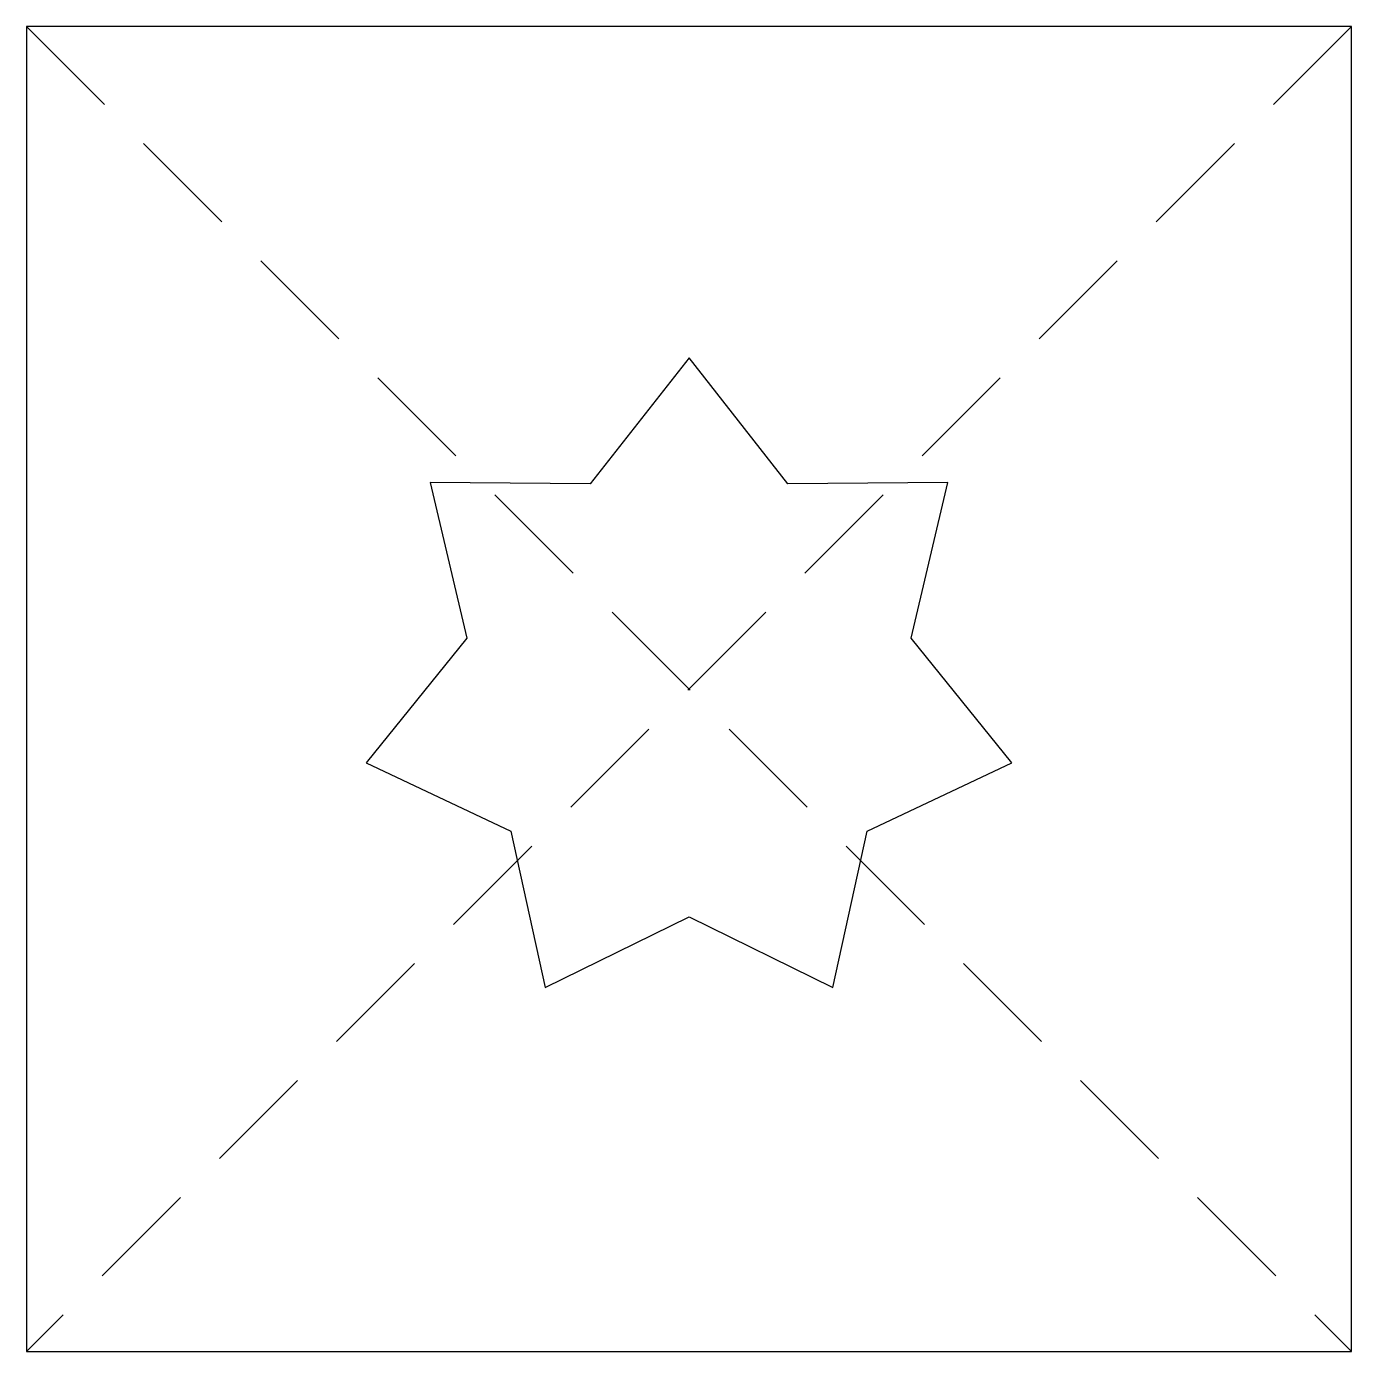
# Model space of a CAD drawing. Header units: inches. Extents: x -3 to 3, y -3 to 3.
import ezdxf

# ---------------------------------------------------------------- set-up
doc = ezdxf.new("R2010")
doc.units = ezdxf.units.IN
doc.linetypes.add('DASHED', pattern=[0.75, 0.5, -0.25])
doc.layers.get('0').update_dxf_attribs({"linetype": 'CONTINUOUS'})
doc.layers.add('1', color=7, linetype='DASHED')

msp = doc.modelspace()

# ---------------------------------------------------------------- linework, layer by layer
for points in [[(3, 3), (-3, 3), (-3, -3), (3, -3)], [(0, 1.5), (-0.4475, 0.9293), (-1.1727, 0.9352), (-1.0056, 0.2295), (-1.4624, -0.3338), (-0.8064, -0.6431), (-0.6508, -1.3515), (0, -1.0314), (0.6508, -1.3515), (0.8064, -0.6431), (1.4624, -0.3338), (1.0056, 0.2295), (1.1727, 0.9352), (0.4475, 0.9293)]]:
    msp.add_lwpolyline(points, close=True)
msp.add_point((0, 0))
msp.add_point((0, 0))
at = {"layer": '1'}
for p, q in [((3, 3), (-3, -3)), ((-3, 3), (3, -3))]:
    msp.add_line(p, q, dxfattribs=at)

doc.saveas('drawing.dxf')
